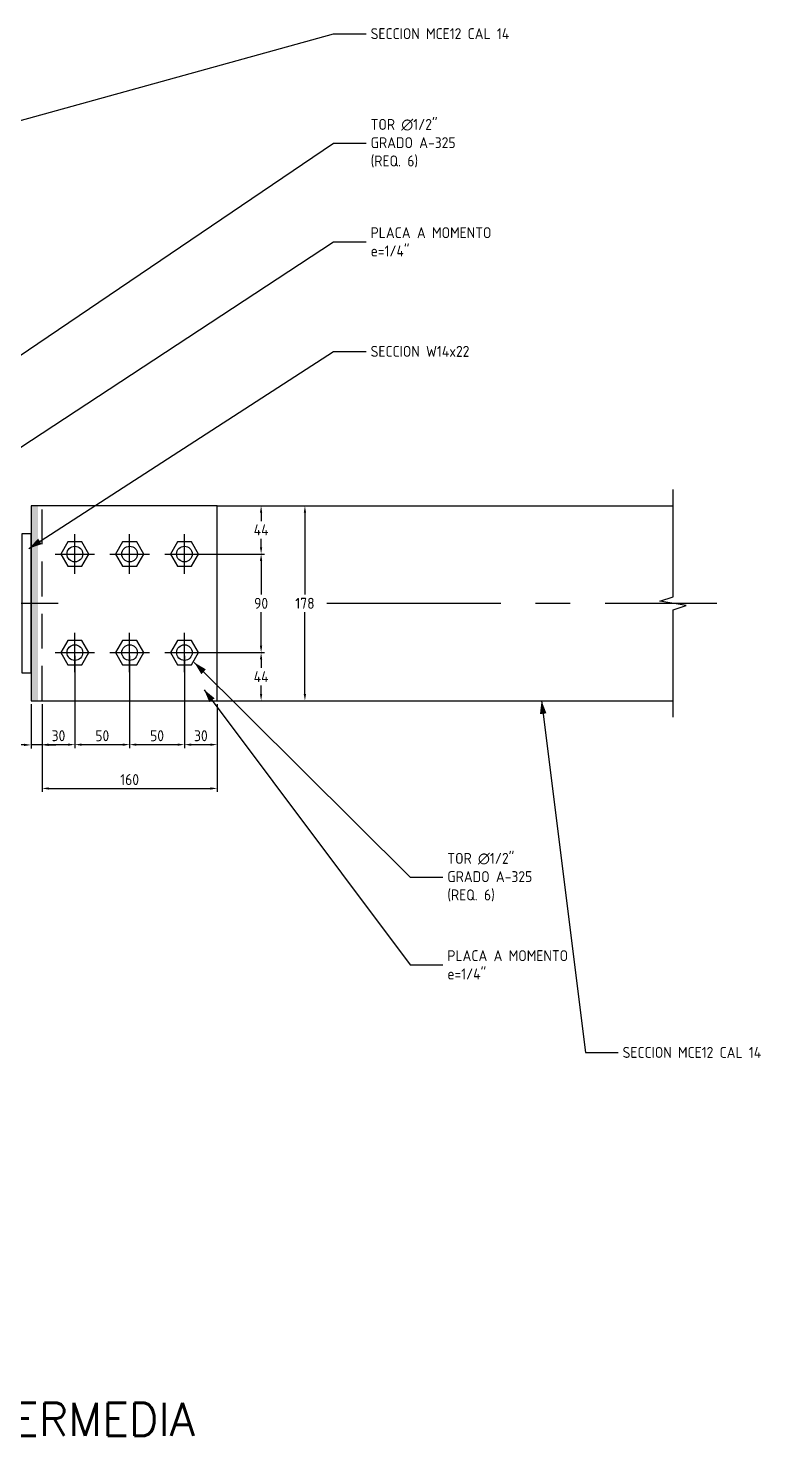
# Model space of a CAD drawing. Header units: millimetres. Extents: x 654 to 11880, y -1480 to 1529.
# Drawn here: x 4066 to 4735, y -631 to 654 of the extents above; entities that cross this region are included whole.
import ezdxf

# ---------------------------------------------------------------- set-up
doc = ezdxf.new("R2010")
doc.units = ezdxf.units.MM
doc.header["$LTSCALE"] = 5
doc.linetypes.add('CENTER', pattern=[50.8, 31.75, -6.35, 6.35, -6.35])
doc.linetypes.add('HIDDEN', pattern=[9.525, 6.35, -3.175])
doc.layers.add('TRAZO-01', color=8, linetype='Continuous')
doc.layers.add('TRAZOS-01', color=8, linetype='Continuous')
doc.styles.add('ISO Proportional', font='isocp.shx')
doc.styles.add('X200-000', font='simplex.shx')
doc.dimstyles.new('STD 05', dxfattribs={"dimscale": 5, "dimtxt": 2, "dimasz": 1.25, "dimexe": 0.625, "dimexo": 0.625, "dimtad": 1, "dimzin": 12, "dimtxsty": 'ISO Proportional', "dimcen": 2.5, "dimclrt": 2, "dimazin": 3, "dimtfac": 1, "dimtmove": 0, "dimatfit": 1})

# ---------------------------------------------------------------- blocks, each defined once
blk = doc.blocks.new('*D117')
at = {"layer": 'Defpoints', "color": 0, "transparency": 16777216}
for p in [(4068.5, 40), (4078.5, 40), (4078.5, -0.3)]:
    blk.add_point(p, dxfattribs=at)
at = {"layer": 'TRAZO-01', "color": 0, "lineweight": -2, "transparency": 16777216}
for p, q in [((4068.5, 36.9), (4068.5, -3.4)), ((4078.5, 36.9), (4078.5, -3.4)), ((4062.2, -0.3), (4039.1, -0.3)), ((4078.5, -0.3), (4068.5, -0.3)), ((4084.7, -0.3), (4091, -0.3))]:
    blk.add_line(p, q, dxfattribs=at)
at = {"layer": 'TRAZO-01', "color": 0, "transparency": 16777216}
for points in [[(4062.2, 0.8), (4062.2, -1.3), (4068.5, -0.3)], [(4084.7, 0.8), (4084.7, -1.3), (4078.5, -0.3)]]:
    blk.add_solid(points, dxfattribs=at)
at = {"layer": 'TRAZO-01', "color": 2, "transparency": 16777216, "insert": (4046.7, 7.8), "char_height": 10, "attachment_point": 5, "style": 'ISO Proportional'}
blk.add_mtext('10', dxfattribs=at)
blk = doc.blocks.new('*D118')
at = {"layer": 'Defpoints', "color": 0, "transparency": 16777216}
for p in [(4108.5, 84), (4078.5, 40), (4108.5, 0)]:
    blk.add_point(p, dxfattribs=at)
at = {"layer": 'TRAZO-01', "color": 0, "lineweight": -2, "transparency": 16777216}
for p, q in [((4108.5, 80.9), (4108.5, -3.1)), ((4078.5, 36.9), (4078.5, -3.1)), ((4084.7, 0), (4102.2, 0))]:
    blk.add_line(p, q, dxfattribs=at)
at = {"layer": 'TRAZO-01', "color": 0, "transparency": 16777216}
for points in [[(4084.7, 1), (4084.7, -1.1), (4078.5, 0)], [(4102.2, 1), (4102.2, -1.1), (4108.5, 0)]]:
    blk.add_solid(points, dxfattribs=at)
at = {"layer": 'TRAZO-01', "color": 2, "transparency": 16777216, "insert": (4093.5, 8.1), "char_height": 10, "attachment_point": 5, "style": 'ISO Proportional'}
blk.add_mtext('30', dxfattribs=at)
blk = doc.blocks.new('*D119')
at = {"layer": 'Defpoints', "color": 0, "transparency": 16777216}
for p in [(4108.5, 84), (4158.5, 84), (4158.5, 0)]:
    blk.add_point(p, dxfattribs=at)
at = {"layer": 'TRAZO-01', "color": 0, "lineweight": -2, "transparency": 16777216}
for p, q in [((4108.5, 80.9), (4108.5, -3.1)), ((4158.5, 80.9), (4158.5, -3.1)), ((4114.7, 0), (4152.2, 0))]:
    blk.add_line(p, q, dxfattribs=at)
at = {"layer": 'TRAZO-01', "color": 0, "transparency": 16777216}
for points in [[(4114.7, 1), (4114.7, -1.1), (4108.5, 0)], [(4152.2, 1), (4152.2, -1.1), (4158.5, 0)]]:
    blk.add_solid(points, dxfattribs=at)
at = {"layer": 'TRAZO-01', "color": 2, "transparency": 16777216, "insert": (4133.5, 8.1), "char_height": 10, "attachment_point": 5, "style": 'ISO Proportional'}
blk.add_mtext('50', dxfattribs=at)
blk = doc.blocks.new('*D120')
at = {"layer": 'Defpoints', "color": 0, "transparency": 16777216}
for p in [(4158.5, 84), (4208.5, 84), (4208.5, 0)]:
    blk.add_point(p, dxfattribs=at)
at = {"layer": 'TRAZO-01', "color": 0, "lineweight": -2, "transparency": 16777216}
for p, q in [((4158.5, 80.9), (4158.5, -3.1)), ((4208.5, 80.9), (4208.5, -3.1)), ((4164.7, 0), (4202.2, 0))]:
    blk.add_line(p, q, dxfattribs=at)
at = {"layer": 'TRAZO-01', "color": 0, "transparency": 16777216}
for points in [[(4164.7, 1), (4164.7, -1.1), (4158.5, 0)], [(4202.2, 1), (4202.2, -1.1), (4208.5, 0)]]:
    blk.add_solid(points, dxfattribs=at)
at = {"layer": 'TRAZO-01', "color": 2, "transparency": 16777216, "insert": (4183.5, 8.1), "char_height": 10, "attachment_point": 5, "style": 'ISO Proportional'}
blk.add_mtext('50', dxfattribs=at)
blk = doc.blocks.new('*D121')
at = {"layer": 'Defpoints', "color": 0, "transparency": 16777216}
for p in [(4208.5, 84), (4238.5, 40), (4238.5, 0)]:
    blk.add_point(p, dxfattribs=at)
at = {"layer": 'TRAZO-01', "color": 0, "lineweight": -2, "transparency": 16777216}
for p, q in [((4208.5, 80.9), (4208.5, -3.1)), ((4238.5, 36.9), (4238.5, -3.1)), ((4214.7, 0), (4232.2, 0))]:
    blk.add_line(p, q, dxfattribs=at)
at = {"layer": 'TRAZO-01', "color": 0, "transparency": 16777216}
for points in [[(4214.7, 1), (4214.7, -1.1), (4208.5, 0)], [(4232.2, 1), (4232.2, -1.1), (4238.5, 0)]]:
    blk.add_solid(points, dxfattribs=at)
at = {"layer": 'TRAZO-01', "color": 2, "transparency": 16777216, "insert": (4223.5, 8.1), "char_height": 10, "attachment_point": 5, "style": 'ISO Proportional'}
blk.add_mtext('30', dxfattribs=at)
blk = doc.blocks.new('*D122')
at = {"layer": 'Defpoints', "color": 0, "transparency": 16777216}
for p in [(4078.5, 40), (4238.5, 40), (4238.5, -40)]:
    blk.add_point(p, dxfattribs=at)
at = {"layer": 'TRAZO-01', "color": 0, "lineweight": -2, "transparency": 16777216}
for p, q in [((4078.5, 36.9), (4078.5, -43.1)), ((4238.5, 36.9), (4238.5, -43.1)), ((4084.7, -40), (4232.2, -40))]:
    blk.add_line(p, q, dxfattribs=at)
at = {"layer": 'TRAZO-01', "color": 0, "transparency": 16777216}
for points in [[(4084.7, -39), (4084.7, -41.1), (4078.5, -40)], [(4232.2, -39), (4232.2, -41.1), (4238.5, -40)]]:
    blk.add_solid(points, dxfattribs=at)
at = {"layer": 'TRAZO-01', "color": 2, "transparency": 16777216, "insert": (4158.5, -31.9), "char_height": 10, "attachment_point": 5, "style": 'ISO Proportional'}
blk.add_mtext('160', dxfattribs=at)
blk = doc.blocks.new('*D123')
at = {"layer": 'Defpoints', "color": 0, "transparency": 16777216}
for p in [(4208.5, 84), (4278.5, 84), (4238.5, 40)]:
    blk.add_point(p, dxfattribs=at)
at = {"layer": 'TRAZO-01', "color": 0, "lineweight": -2, "transparency": 16777216}
for p, q in [((4211.6, 84), (4281.6, 84)), ((4278.5, 77.7), (4278.5, 70.1)), ((4278.5, 46.2), (4278.5, 53.9)), ((4241.6, 40), (4281.6, 40))]:
    blk.add_line(p, q, dxfattribs=at)
at = {"layer": 'TRAZO-01', "color": 0, "transparency": 16777216}
for points in [[(4277.4, 77.7), (4279.5, 77.7), (4278.5, 84)], [(4277.4, 46.2), (4279.5, 46.2), (4278.5, 40)]]:
    blk.add_solid(points, dxfattribs=at)
at = {"layer": 'TRAZO-01', "color": 2, "transparency": 16777216, "insert": (4278.5, 62), "char_height": 10, "attachment_point": 5, "style": 'ISO Proportional'}
blk.add_mtext('44', dxfattribs=at)
blk = doc.blocks.new('*D124')
at = {"layer": 'Defpoints', "color": 0, "transparency": 16777216}
for p in [(4208.5, 174), (4278.5, 174), (4208.5, 84)]:
    blk.add_point(p, dxfattribs=at)
at = {"layer": 'TRAZO-01', "color": 0, "lineweight": -2, "transparency": 16777216}
for p, q in [((4211.6, 174), (4281.6, 174)), ((4278.5, 167.7), (4278.5, 137.1)), ((4278.5, 90.2), (4278.5, 120.9)), ((4211.6, 84), (4281.6, 84))]:
    blk.add_line(p, q, dxfattribs=at)
at = {"layer": 'TRAZO-01', "color": 0, "transparency": 16777216}
for points in [[(4277.4, 167.7), (4279.5, 167.7), (4278.5, 174)], [(4277.4, 90.2), (4279.5, 90.2), (4278.5, 84)]]:
    blk.add_solid(points, dxfattribs=at)
at = {"layer": 'TRAZO-01', "color": 2, "transparency": 16777216, "insert": (4278.5, 129), "char_height": 10, "attachment_point": 5, "style": 'ISO Proportional'}
blk.add_mtext('90', dxfattribs=at)
blk = doc.blocks.new('*D125')
at = {"layer": 'Defpoints', "color": 0, "transparency": 16777216}
for p in [(4238.5, 218), (4278.5, 218), (4208.5, 174)]:
    blk.add_point(p, dxfattribs=at)
at = {"layer": 'TRAZO-01', "color": 0, "lineweight": -2, "transparency": 16777216}
for p, q in [((4241.6, 218), (4281.6, 218)), ((4278.5, 211.7), (4278.5, 204.1)), ((4278.5, 180.2), (4278.5, 187.9)), ((4211.6, 174), (4281.6, 174))]:
    blk.add_line(p, q, dxfattribs=at)
at = {"layer": 'TRAZO-01', "color": 0, "transparency": 16777216}
for points in [[(4277.4, 211.7), (4279.5, 211.7), (4278.5, 218)], [(4277.4, 180.2), (4279.5, 180.2), (4278.5, 174)]]:
    blk.add_solid(points, dxfattribs=at)
at = {"layer": 'TRAZO-01', "color": 2, "transparency": 16777216, "insert": (4278.5, 196), "char_height": 10, "attachment_point": 5, "style": 'ISO Proportional'}
blk.add_mtext('44', dxfattribs=at)
blk = doc.blocks.new('*D126')
at = {"layer": 'Defpoints', "color": 0, "transparency": 16777216}
for p in [(4238.5, 218), (4318.5, 218), (4238.5, 40)]:
    blk.add_point(p, dxfattribs=at)
at = {"layer": 'TRAZO-01', "color": 0, "lineweight": -2, "transparency": 16777216}
for p, q in [((4241.6, 218), (4321.6, 218)), ((4318.5, 211.7), (4318.5, 137.1)), ((4318.5, 46.2), (4318.5, 120.9)), ((4241.6, 40), (4321.6, 40))]:
    blk.add_line(p, q, dxfattribs=at)
at = {"layer": 'TRAZO-01', "color": 0, "transparency": 16777216}
for points in [[(4317.4, 211.7), (4319.5, 211.7), (4318.5, 218)], [(4317.4, 46.2), (4319.5, 46.2), (4318.5, 40)]]:
    blk.add_solid(points, dxfattribs=at)
at = {"layer": 'TRAZO-01', "color": 2, "transparency": 16777216, "insert": (4318.5, 129), "char_height": 10, "attachment_point": 5, "style": 'ISO Proportional'}
blk.add_mtext('178', dxfattribs=at)

msp = doc.modelspace()

# ---------------------------------------------------------------- hatches: boundary and pattern name
at = {"layer": 'TRAZOS-01'}
msp.add_hatch(color=5, dxfattribs=at).paths.add_polyline_path([(4068.49, 39.99), (4074.84, 39.99), (4074.84, 217.99), (4068.49, 217.99)])

# ---------------------------------------------------------------- linework, layer by layer
at = {"layer": 'TRAZOS-01', "color": 2}
for p, q in [((3983.387, 548.991), (4344.487, 648.991)), ((4344.487, 648.991), (4374.487, 648.991)), ((3948.487, 280.891), (4344.487, 548.991)), ((4344.487, 548.991), (4374.487, 548.991)), ((4021.737, 246.891), (4344.487, 458.991)), ((4344.487, 458.991), (4374.487, 458.991)), ((4066.487, 178.991), (4344.487, 358.991)), ((4344.487, 358.991), (4374.487, 358.991)), ((4217.487, 74.991), (4414.487, -121.009)), ((4226.487, 50.091), (4414.487, -201.009)), ((4534.487, 40.091), (4574.487, -281.009)), ((4414.487, -121.009), (4444.487, -121.009)), ((4414.487, -201.009), (4444.487, -201.009)), ((4574.487, -281.009), (4604.487, -281.009))]:
    msp.add_line(p, q, dxfattribs=at)
at = {"layer": 'TRAZOS-01', "color": 4, "linetype": 'HIDDEN'}
msp.add_line((4078.487, 40.091), (4078.487, 217.891), dxfattribs=at)
at = {"layer": 'TRAZOS-01', "color": 4}
for p, q in [((4238.487, 217.891), (4654.487, 217.891)), ((4238.487, 40.091), (4654.487, 40.091))]:
    msp.add_line(p, q, dxfattribs=at)
at = {"layer": 'TRAZOS-01', "color": 1, "linetype": 'CENTER'}
for p, q in [((4108.487, 155.991), (4108.487, 191.991)), ((4158.487, 155.991), (4158.487, 191.991)), ((4208.487, 155.991), (4208.487, 191.991)), ((4090.487, 173.991), (4126.487, 173.991)), ((4140.487, 173.991), (4176.487, 173.991)), ((4190.487, 173.991), (4226.487, 173.991)), ((3680.487, 128.991), (4108.487, 128.991)), ((4338.487, 128.991), (4694.487, 128.991)), ((4108.487, 65.991), (4108.487, 101.991)), ((4158.487, 65.991), (4158.487, 101.991)), ((4208.487, 65.991), (4208.487, 101.991)), ((4090.487, 83.991), (4126.487, 83.991)), ((4140.487, 83.991), (4176.487, 83.991)), ((4190.487, 83.991), (4226.487, 83.991))]:
    msp.add_line(p, q, dxfattribs=at)
at = {"layer": 'TRAZOS-01'}
msp.add_lwpolyline([(4654.487, 25.091), (4654.487, 122.991), (4666.487, 126.991), (4642.487, 130.991), (4654.487, 134.991), (4654.487, 232.891)], dxfattribs=at)
at = {"layer": 'TRAZOS-01', "color": 41, "true_color": 0xf4ee51}
msp.add_lwpolyline([(4068.487, 39.991), (4238.487, 39.991), (4238.487, 217.991), (4068.487, 217.991)], close=True, dxfattribs=at)
at = {"layer": 'TRAZOS-01', "color": 7}
msp.add_lwpolyline([(4059.987, 65.491), (4068.487, 65.491), (4068.487, 192.491), (4059.987, 192.491)], close=True, dxfattribs=at)
at = {"layer": 'TRAZOS-01', "color": 3}
for points in [[(4121.305, 173.991), (4114.896, 185.091), (4102.079, 185.091), (4095.67, 173.991), (4102.079, 162.891), (4114.896, 162.891)], [(4171.305, 173.991), (4164.896, 185.091), (4152.079, 185.091), (4145.67, 173.991), (4152.079, 162.891), (4164.896, 162.891)], [(4221.305, 173.991), (4214.896, 185.091), (4202.079, 185.091), (4195.67, 173.991), (4202.079, 162.891), (4214.896, 162.891)], [(4121.305, 83.991), (4114.896, 95.091), (4102.079, 95.091), (4095.67, 83.991), (4102.079, 72.891), (4114.896, 72.891)], [(4171.305, 83.991), (4164.896, 95.091), (4152.079, 95.091), (4145.67, 83.991), (4152.079, 72.891), (4164.896, 72.891)], [(4221.305, 83.991), (4214.896, 95.091), (4202.079, 95.091), (4195.67, 83.991), (4202.079, 72.891), (4214.896, 72.891)]]:
    msp.add_lwpolyline(points, close=True, dxfattribs=at)
for centre in [(4108.487, 173.991), (4158.487, 173.991), (4208.487, 173.991), (4108.487, 83.991), (4158.487, 83.991), (4208.487, 83.991)]:
    msp.add_circle(centre, 7.15, dxfattribs=at)
at = {"layer": 'TRAZOS-01', "color": 2}
for points in [[(4066.487, 178.991), (4074.93, 188.031), (4078.191, 182.994)], [(4217.487, 74.991), (4228.11, 68.654), (4223.878, 64.4)], [(4226.487, 50.091), (4236.081, 42.283), (4231.278, 38.687)], [(4534.487, 40.091), (4538.948, 28.553), (4532.994, 27.812)]]:
    msp.add_solid(points, dxfattribs=at)

# ---------------------------------------------------------------- texts
at = {"layer": 'TRAZO-01', "color": 7, "insert": (3994.487, -616.009), "char_height": 30, "attachment_point": 5, "style": 'X200-000'}
msp.add_mtext('CONEXION INTERMEDIA', dxfattribs=at)
at = {"layer": 'TRAZOS-01', "color": 2, "char_height": 10, "attachment_point": 4, "style": 'ISO Proportional'}
for s, insert in [('SECCION MCE12 CAL 14', (4378.487, 648.991)), ('TOR ∅1/2"\\PGRADO A-325\\P(REQ. 6)', (4378.487, 548.991)), ('PLACA A MOMENTO\\Pe=1/4"', (4378.487, 458.991)), ('SECCION W14x22', (4378.487, 358.991)), ('TOR ∅1/2"\\PGRADO A-325\\P(REQ. 6)', (4448.487, -121.009)), ('PLACA A MOMENTO\\Pe=1/4"', (4448.487, -201.009)), ('SECCION MCE12 CAL 14', (4608.487, -281.009))]:
    msp.add_mtext(s, dxfattribs=dict(at, insert=insert))

# ---------------------------------------------------------------- dimensions: what is measured, and where the dimension line sits
at = {"layer": 'TRAZO-01'}
for base, p1, p2, picture, middle in [((4278.487, 217.991), (4208.487, 173.991), (4238.487, 217.991), '*D125', (4278.487, 195.991)), ((4318.487, 217.991), (4238.487, 39.991), (4238.487, 217.991), '*D126', (4318.487, 128.991)), ((4278.487, 173.991), (4208.487, 83.991), (4208.487, 173.991), '*D124', (4278.487, 128.991)), ((4278.487, 83.991), (4238.487, 39.991), (4208.487, 83.991), '*D123', (4278.487, 61.991))]:
    dim = msp.add_linear_dim(base=base, p1=p1, p2=p2, angle=90, dimstyle='STD 05', dxfattribs=at)
    dim.commit()
    dim.dimension.update_dxf_attribs({"geometry": picture, "text_midpoint": middle})
for base, p1, p2, picture, middle in [((4108.487, -0.009), (4078.487, 39.991), (4108.487, 83.991), '*D118', (4093.487, 8.116)), ((4158.487, -0.009), (4108.487, 83.991), (4158.487, 83.991), '*D119', (4133.487, 8.116)), ((4208.487, -0.009), (4158.487, 83.991), (4208.487, 83.991), '*D120', (4183.487, 8.116)), ((4238.487, -0.009), (4208.487, 83.991), (4238.487, 39.991), '*D121', (4223.487, 8.116)), ((4238.487, -40.009), (4078.487, 39.991), (4238.487, 39.991), '*D122', (4158.487, -31.884))]:
    dim = msp.add_linear_dim(base=base, p1=p1, p2=p2, dimstyle='STD 05', dxfattribs=at)
    dim.commit()
    dim.dimension.update_dxf_attribs({"geometry": picture, "text_midpoint": middle})
dim = msp.add_linear_dim(base=(4078.487, -0.282), p1=(4068.487, 39.991), p2=(4078.487, 39.991), dimstyle='STD 05', dxfattribs=at)
dim.commit()
dim.dimension.update_dxf_attribs({"geometry": '*D117', "text_midpoint": (4046.721, -0.282), "dimtype": 160})

doc.saveas('drawing.dxf')
